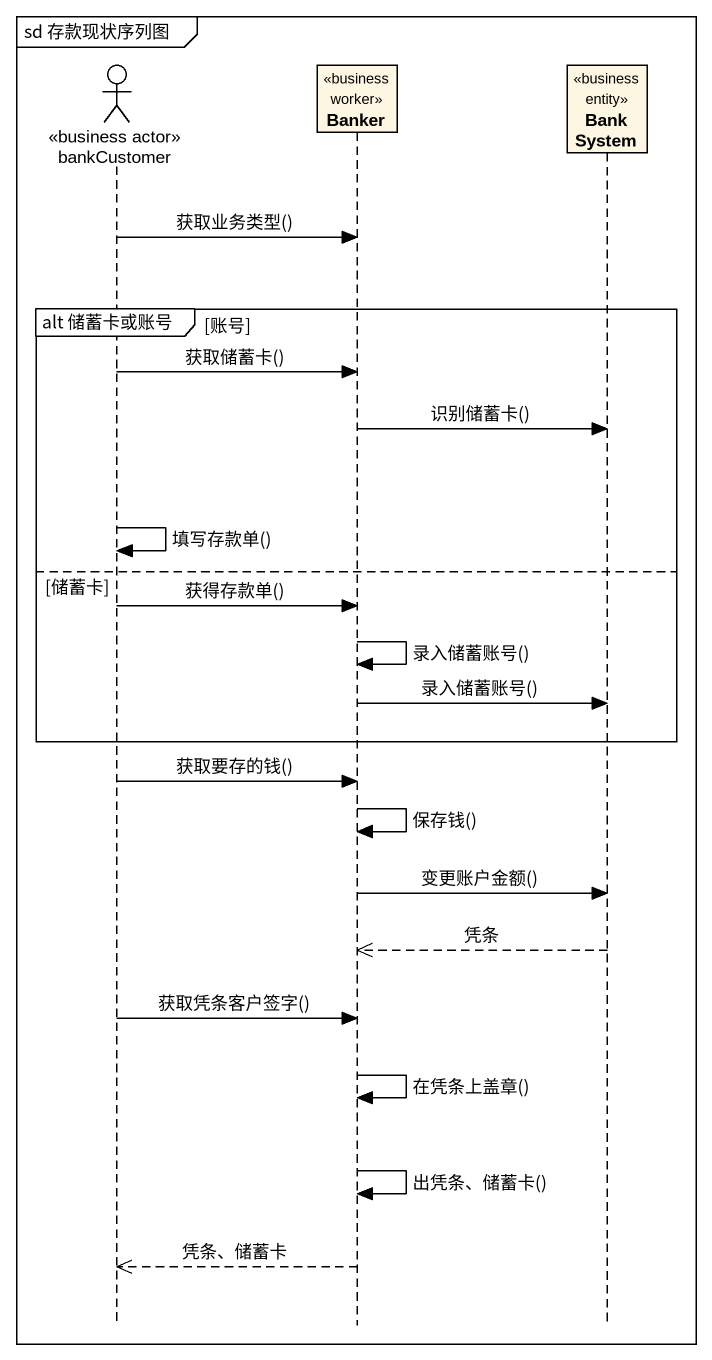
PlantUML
@startuml
mainframe sd 存款现状序列图
hide footbox
actor bankCustomer <<business actor>>
participant Banker <<business worker>>
participant BankSystem <<business entity>>

bankCustomer -> Banker : 获取业务类型()
group alt 储蓄卡或账号 [账号]
  bankCustomer -> Banker : 获取储蓄卡()
  Banker -> BankSystem : 识别储蓄卡()
  bankCustomer -> bankCustomer : 填写存款单()
else 储蓄卡
  bankCustomer -> Banker : 获得存款单()
  Banker -> Banker : 录入储蓄账号()
  Banker -> BankSystem : 录入储蓄账号()
end
bankCustomer -> Banker : 获取要存的钱()
Banker -> Banker : 保存钱()
Banker -> BankSystem : 变更账户金额()
BankSystem -->> Banker : 凭条
bankCustomer -> Banker : 获取凭条客户签字()
Banker -> Banker : 在凭条上盖章()
Banker -> Banker : 出凭条、储蓄卡()
Banker -->> bankCustomer : 凭条、储蓄卡
@enduml
